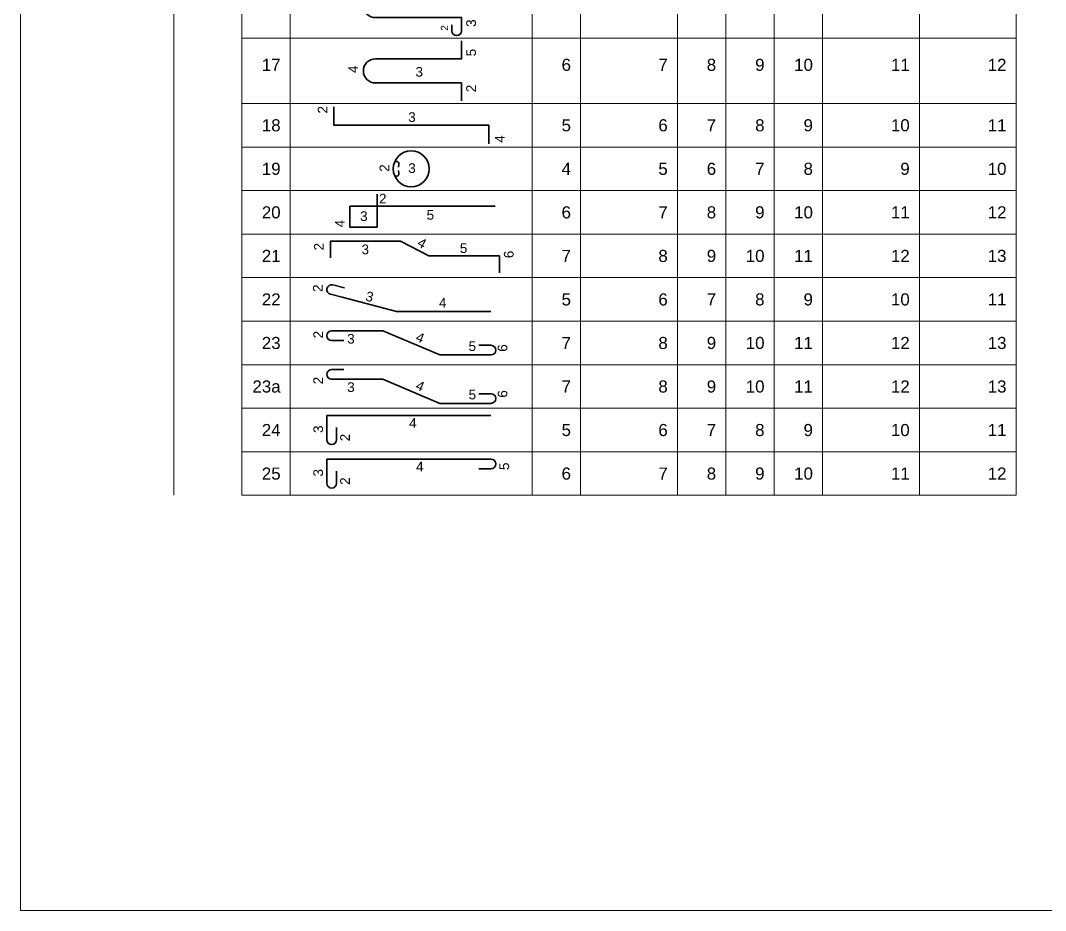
# Model space of a CAD drawing. Header units: millimetres. Extents: x -247377 to 927516, y -864259 to 155594.
# Drawn here: x -176351 to -165761, y 124657 to 133856 of the extents above; entities that cross this region are included whole.
import ezdxf
from ezdxf.enums import TextEntityAlignment as Align

# ---------------------------------------------------------------- set-up
doc = ezdxf.new("R2010")
doc.units = ezdxf.units.MM
doc.header["$MEASUREMENT"] = 0
for name, color, linetype, lineweight in [('kata_net khung', 3, 'Continuous', 20), ('kata_text', 7, 'Continuous', 30), ('kata_thep chu', 1, 'Continuous', 35), ('NDC_FRAME', 7, 'Continuous', 20), ('NDC_S_VN TEXT', 7, 'Continuous', 20)]:
    doc.layers.add(name, color=color, linetype=linetype, lineweight=lineweight)
doc.styles.add('ARIAL', font='arial.ttf', dxfattribs={"width": 0.8})
doc.styles.add('kata_text', font='arial.ttf', dxfattribs={"width": 0.8})

# ---------------------------------------------------------------- blocks, each defined once
blk = doc.blocks.new('dang16')
at = {"layer": 'kata_net khung'}
for p, q in [((0, 0), (0, -1350)), ((1405, 0), (1405, -1350)), ((2405, 0), (2405, -1350)), ((7405, 0), (7405, -1350)), ((8405, 0), (8405, -1350)), ((10405, 0), (10405, -1350)), ((11405, 0), (11405, -1350)), ((12405, 0), (12405, -1350)), ((13405, 0), (13405, -1350)), ((15405, 0), (15405, -1350)), ((17405, 0), (17405, -1350)), ((1405, -1350), (17405, -1350))]:
    blk.add_line(p, q, dxfattribs=at)
at = {"layer": 'kata_thep chu'}
blk.add_lwpolyline([(5745, -278), (5745, -153, -1), (5945, -153), (5945, -425), (4165, -425, 1), (4165, -925), (5945, -925), (5945, -1197, -1), (5745, -1197), (5745, -1072)], format="xyb", dxfattribs=at)
at = {"layer": 'kata_text', "style": 'kata_text'}
for tag, height, p in [('007', 150, (5586, -218)), ('006', 200, (6141, -297)), ('005', 200, (3704, -642)), ('003', 200, (6141, -1038)), ('002', 150, (5591, -1138))]:
    blk.add_attdef(tag, text='', height=height, rotation=90, dxfattribs=at).set_placement(p, align=Align.MIDDLE_CENTER)
for tag, p in [('001', (2205, -550)), ('008', (8205, -550)), ('009', (10205, -550)), ('010', (11205, -550)), ('011', (12205, -550)), ('012', (13205, -550)), ('013', (15205, -550)), ('014', (17205, -550))]:
    blk.add_attdef(tag, text='', height=250, dxfattribs=at).set_placement(p, align=Align.MIDDLE_RIGHT)
blk.add_attdef('004', text='', height=200, dxfattribs=at).set_placement((5070, -696), align=Align.MIDDLE_CENTER)
blk = doc.blocks.new('dang17')
at = {"layer": 'kata_net khung'}
for p, q in [((0, 0), (0, -1350)), ((1405, 0), (1405, -1350)), ((2405, 0), (2405, -1350)), ((7405, 0), (7405, -1350)), ((8405, 0), (8405, -1350)), ((10405, 0), (10405, -1350)), ((11405, 0), (11405, -1350)), ((12405, 0), (12405, -1350)), ((13405, 0), (13405, -1350)), ((15405, 0), (15405, -1350)), ((17405, 0), (17405, -1350)), ((1405, -1350), (17405, -1350))]:
    blk.add_line(p, q, dxfattribs=at)
at = {"layer": 'kata_thep chu'}
blk.add_lwpolyline([(5945, -53), (5945, -425), (4165, -425, 1), (4165, -925), (5945, -925), (5945, -1297)], format="xyb", dxfattribs=at)
at = {"layer": 'kata_text', "style": 'kata_text'}
for tag, p in [('005', (6141, -297)), ('004', (3704, -642)), ('002', (6141, -1038))]:
    blk.add_attdef(tag, text='', height=200, rotation=90, dxfattribs=at).set_placement(p, align=Align.MIDDLE_CENTER)
for tag, p in [('001', (2205, -550)), ('006', (8205, -550)), ('007', (10205, -550)), ('008', (11205, -550)), ('009', (12205, -550)), ('010', (13205, -550)), ('011', (15205, -550)), ('012', (17205, -550))]:
    blk.add_attdef(tag, text='', height=250, dxfattribs=at).set_placement(p, align=Align.MIDDLE_RIGHT)
blk.add_attdef('003', text='', height=200, dxfattribs=at).set_placement((5070, -696), align=Align.MIDDLE_CENTER)
blk = doc.blocks.new('dang18')
at = {"layer": 'kata_net khung'}
for p, q in [((0, 0), (0, -900)), ((1405, 0), (1405, -900)), ((2405, 0), (2405, -900)), ((7405, 0), (7405, -900)), ((8405, 0), (8405, -900)), ((10405, 0), (10405, -900)), ((11405, 0), (11405, -900)), ((12405, 0), (12405, -900)), ((13405, 0), (13405, -900)), ((15405, 0), (15405, -900)), ((17405, 0), (17405, -900)), ((1405, -900), (17405, -900))]:
    blk.add_line(p, q, dxfattribs=at)
at = {"layer": 'kata_thep chu'}
blk.add_lwpolyline([(3305, -69), (3305, -450), (6505, -450), (6505, -831)], dxfattribs=at)
at = {"layer": 'kata_text', "style": 'kata_text'}
blk.add_attdef('002', text='', height=200, rotation=90, dxfattribs=at).set_placement((3073, -52), align=Align.MIDDLE_RIGHT)
blk.add_attdef('003', text='', height=200, dxfattribs=at).set_placement((4920, -281), align=Align.MIDDLE_CENTER)
for tag, p in [('001', (2205, -450)), ('005', (8205, -450)), ('006', (10205, -450)), ('007', (11205, -450)), ('008', (12205, -450)), ('009', (13205, -450)), ('010', (15205, -450)), ('011', (17205, -450))]:
    blk.add_attdef(tag, text='', height=250, dxfattribs=at).set_placement(p, align=Align.MIDDLE_RIGHT)
blk.add_attdef('004', text='', height=200, rotation=90, dxfattribs=at).set_placement((6733, -809), align=Align.MIDDLE_LEFT)
blk = doc.blocks.new('dang19')
at = {"layer": 'kata_net khung'}
for p, q in [((0, 0), (0, -900)), ((1405, 0), (1405, -900)), ((2405, 0), (2405, -900)), ((7405, 0), (7405, -900)), ((8405, 0), (8405, -900)), ((10405, 0), (10405, -900)), ((11405, 0), (11405, -900)), ((12405, 0), (12405, -900)), ((13405, 0), (13405, -900)), ((15405, 0), (15405, -900)), ((17405, 0), (17405, -900)), ((1405, -900), (17405, -900))]:
    blk.add_line(p, q, dxfattribs=at)
at = {"layer": 'kata_thep chu'}
for p, q in [((4640, -416), (4649, -354)), ((4640, -484), (4649, -546))]:
    blk.add_line(p, q, dxfattribs=at)
blk.add_circle((4905, -450), 372, dxfattribs=at)
for centre, start, end in [((4599, -347), 351.7851, 171.7851), ((4599, -553), 188.2149, 8.2149)]:
    blk.add_arc(centre, 50, start, end, dxfattribs=at)
at = {"layer": 'kata_text', "style": 'kata_text'}
for tag, p in [('001', (2205, -450)), ('004', (8205, -450)), ('005', (10205, -450)), ('006', (11205, -450)), ('007', (12205, -450)), ('008', (13205, -450)), ('009', (15205, -450)), ('010', (17205, -450))]:
    blk.add_attdef(tag, text='', height=250, dxfattribs=at).set_placement(p, align=Align.MIDDLE_RIGHT)
blk.add_attdef('002', text='', height=200, rotation=90, dxfattribs=at).set_placement((4350, -434), align=Align.MIDDLE_CENTER)
blk.add_attdef('003', text='', height=200, dxfattribs=at).set_placement((4920, -436), align=Align.MIDDLE_CENTER)
blk = doc.blocks.new('dang20')
at = {"layer": 'kata_net khung'}
for p, q in [((0, 0), (0, -900)), ((1405, 0), (1405, -900)), ((2405, 0), (2405, -900)), ((7405, 0), (7405, -900)), ((8405, 0), (8405, -900)), ((10405, 0), (10405, -900)), ((11405, 0), (11405, -900)), ((12405, 0), (12405, -900)), ((13405, 0), (13405, -900)), ((15405, 0), (15405, -900)), ((17405, 0), (17405, -900)), ((1405, -900), (17405, -900))]:
    blk.add_line(p, q, dxfattribs=at)
at = {"layer": 'kata_thep chu'}
blk.add_lwpolyline([(6638, -323), (3638, -323), (3638, -753), (4200, -753), (4200, -74)], dxfattribs=at)
at = {"layer": 'kata_text', "style": 'kata_text'}
blk.add_attdef('002', text='', height=200, dxfattribs=at).set_placement((4238, -167), align=Align.MIDDLE_LEFT)
for tag, p in [('001', (2205, -450)), ('006', (8205, -450)), ('007', (10205, -450)), ('008', (11205, -450)), ('009', (12205, -450)), ('010', (13205, -450)), ('011', (15205, -450)), ('012', (17205, -450))]:
    blk.add_attdef(tag, text='', height=250, dxfattribs=at).set_placement(p, align=Align.MIDDLE_RIGHT)
blk.add_attdef('004', text='', height=200, rotation=90, dxfattribs=at).set_placement((3429, -760), align=Align.MIDDLE_LEFT)
for tag, p in [('005', (5299, -502)), ('003', (3925, -528))]:
    blk.add_attdef(tag, text='', height=200, dxfattribs=at).set_placement(p, align=Align.MIDDLE_CENTER)
blk = doc.blocks.new('dang21')
at = {"layer": 'kata_net khung'}
for p, q in [((0, 0), (0, -900)), ((1405, 0), (1405, -900)), ((2405, 0), (2405, -900)), ((7405, 0), (7405, -900)), ((8405, 0), (8405, -900)), ((10405, 0), (10405, -900)), ((11405, 0), (11405, -900)), ((12405, 0), (12405, -900)), ((13405, 0), (13405, -900)), ((15405, 0), (15405, -900)), ((17405, 0), (17405, -900)), ((1405, -900), (17405, -900))]:
    blk.add_line(p, q, dxfattribs=at)
at = {"layer": 'kata_thep chu'}
blk.add_lwpolyline([(6731, -802), (6731, -452), (5269, -452), (4682, -143), (3238, -143), (3238, -493)], dxfattribs=at)
at = {"layer": 'kata_text', "style": 'kata_text'}
for tag, rotation, p in [('002', 90, (2996, -260)), ('004', 332, (5127, -186))]:
    blk.add_attdef(tag, text='', height=200, rotation=rotation, dxfattribs=at).set_placement(p, align=Align.MIDDLE_CENTER)
for tag, p in [('005', (5986, -290)), ('003', (3955, -315))]:
    blk.add_attdef(tag, text='', height=200, dxfattribs=at).set_placement(p, align=Align.MIDDLE_CENTER)
for tag, p in [('001', (2205, -450)), ('007', (8205, -450)), ('008', (10205, -450)), ('009', (11205, -450)), ('010', (12205, -450)), ('011', (13205, -450)), ('012', (15205, -450)), ('013', (17205, -450))]:
    blk.add_attdef(tag, text='', height=250, dxfattribs=at).set_placement(p, align=Align.MIDDLE_RIGHT)
blk.add_attdef('006', text='', height=200, rotation=90, dxfattribs=at).set_placement((6920, -342), align=Align.MIDDLE_RIGHT)
blk = doc.blocks.new('dang22')
at = {"layer": 'kata_net khung'}
for p, q in [((0, 0), (0, -900)), ((1405, 0), (1405, -900)), ((2405, 0), (2405, -900)), ((7405, 0), (7405, -900)), ((8405, 0), (8405, -900)), ((10405, 0), (10405, -900)), ((11405, 0), (11405, -900)), ((12405, 0), (12405, -900)), ((13405, 0), (13405, -900)), ((15405, 0), (15405, -900)), ((17405, 0), (17405, -900)), ((1405, -900), (17405, -900))]:
    blk.add_line(p, q, dxfattribs=at)
at = {"layer": 'kata_thep chu'}
blk.add_lwpolyline([(3528, -209), (3285, -149, 1), (3237, -344), (3480, -403), (4599, -699), (6299, -699), (6549, -699)], format="xyb", dxfattribs=at)
at = {"layer": 'kata_text', "style": 'kata_text'}
for tag, rotation, p in [('002', 90, (2973, -218)), ('003', 346, (4044, -393))]:
    blk.add_attdef(tag, text='', height=200, rotation=rotation, dxfattribs=at).set_placement(p, align=Align.MIDDLE_CENTER)
for tag, p in [('001', (2205, -450)), ('005', (8205, -450)), ('006', (10205, -450)), ('007', (11205, -450)), ('008', (12205, -450)), ('009', (13205, -450)), ('010', (15205, -450)), ('011', (17205, -450))]:
    blk.add_attdef(tag, text='', height=250, dxfattribs=at).set_placement(p, align=Align.MIDDLE_RIGHT)
blk.add_attdef('004', text='', height=200, dxfattribs=at).set_placement((5555, -518), align=Align.MIDDLE_CENTER)
blk = doc.blocks.new('dang23')
at = {"layer": 'kata_net khung'}
for p, q in [((0, 0), (0, -900)), ((1405, 0), (1405, -900)), ((2405, 0), (2405, -900)), ((7405, 0), (7405, -900)), ((8405, 0), (8405, -900)), ((10405, 0), (10405, -900)), ((11405, 0), (11405, -900)), ((12405, 0), (12405, -900)), ((13405, 0), (13405, -900)), ((15405, 0), (15405, -900)), ((17405, 0), (17405, -900)), ((1405, -900), (17405, -900))]:
    blk.add_line(p, q, dxfattribs=at)
at = {"layer": 'kata_thep chu'}
blk.add_lwpolyline([(3510, -401), (3260, -401, -1), (3260, -201), (3510, -201), (4320, -201), (5492, -699), (6302, -699), (6552, -699, 1), (6552, -499), (6302, -499)], format="xyb", dxfattribs=at)
at = {"layer": 'kata_text', "style": 'kata_text'}
for tag, rotation, p in [('002', 90, (2981, -278)), ('004', 337, (5089, -340)), ('006', 90, (6790, -554))]:
    blk.add_attdef(tag, text='', height=200, rotation=rotation, dxfattribs=at).set_placement(p, align=Align.MIDDLE_CENTER)
for tag, height, p in [('001', 250, (2205, -450)), ('005', 200, (6245, -517)), ('007', 250, (8205, -450)), ('008', 250, (10205, -450)), ('009', 250, (11205, -450)), ('010', 250, (12205, -450)), ('011', 250, (13205, -450)), ('012', 250, (15205, -450)), ('013', 250, (17205, -450))]:
    blk.add_attdef(tag, text='', height=height, dxfattribs=at).set_placement(p, align=Align.MIDDLE_RIGHT)
blk.add_attdef('003', text='', height=200, dxfattribs=at).set_placement((3581, -363), align=Align.MIDDLE_LEFT)
blk = doc.blocks.new('dang24')
at = {"layer": 'kata_net khung'}
for p, q in [((0, 0), (0, -900)), ((1405, 0), (1405, -900)), ((2405, 0), (2405, -900)), ((7405, 0), (7405, -900)), ((8405, 0), (8405, -900)), ((10405, 0), (10405, -900)), ((11405, 0), (11405, -900)), ((12405, 0), (12405, -900)), ((13405, 0), (13405, -900)), ((15405, 0), (15405, -900)), ((17405, 0), (17405, -900)), ((1405, -900), (17405, -900))]:
    blk.add_line(p, q, dxfattribs=at)
at = {"layer": 'kata_thep chu'}
blk.add_lwpolyline([(3361, -400), (3361, -650, -1), (3161, -650), (3161, -150), (6549, -150)], format="xyb", dxfattribs=at)
at = {"layer": 'kata_text', "style": 'kata_text'}
blk.add_attdef('004', text='', height=200, dxfattribs=at).set_placement((4938, -305), align=Align.MIDDLE_CENTER)
for tag, p in [('001', (2205, -450)), ('005', (8205, -450)), ('006', (10205, -450)), ('007', (11205, -450)), ('008', (12205, -450)), ('009', (13205, -450)), ('010', (15205, -450)), ('011', (17205, -450))]:
    blk.add_attdef(tag, text='', height=250, dxfattribs=at).set_placement(p, align=Align.MIDDLE_RIGHT)
for tag, p in [('003', (2981, -434)), ('002', (3536, -606))]:
    blk.add_attdef(tag, text='', height=200, rotation=90, dxfattribs=at).set_placement(p, align=Align.MIDDLE_CENTER)
blk = doc.blocks.new('dang25')
at = {"layer": 'kata_net khung'}
for p, q in [((0, 0), (0, -900)), ((1405, 0), (1405, -900)), ((2405, 0), (2405, -900)), ((7405, 0), (7405, -900)), ((8405, 0), (8405, -900)), ((10405, 0), (10405, -900)), ((11405, 0), (11405, -900)), ((12405, 0), (12405, -900)), ((13405, 0), (13405, -900)), ((15405, 0), (15405, -900)), ((17405, 0), (17405, -900)), ((1405, -900), (17405, -900))]:
    blk.add_line(p, q, dxfattribs=at)
at = {"layer": 'kata_thep chu'}
blk.add_lwpolyline([(3361, -400), (3361, -650, -1), (3161, -650), (3161, -150), (6552, -150, -1), (6552, -350), (6302, -350)], format="xyb", dxfattribs=at)
at = {"layer": 'kata_text', "style": 'kata_text'}
blk.add_attdef('004', text='', height=200, dxfattribs=at).set_placement((5083, -305), align=Align.MIDDLE_CENTER)
for tag, p in [('005', (6827, -300)), ('003', (2981, -434)), ('002', (3536, -606))]:
    blk.add_attdef(tag, text='', height=200, rotation=90, dxfattribs=at).set_placement(p, align=Align.MIDDLE_CENTER)
for tag, p in [('001', (2205, -450)), ('006', (8205, -450)), ('007', (10205, -450)), ('008', (11205, -450)), ('009', (12205, -450)), ('010', (13205, -450)), ('011', (15205, -450)), ('012', (17205, -450))]:
    blk.add_attdef(tag, text='', height=250, dxfattribs=at).set_placement(p, align=Align.MIDDLE_RIGHT)
blk = doc.blocks.new('dang23a')
at = {"layer": 'kata_net khung'}
for p, q in [((0, 0), (0, -900)), ((1405, 0), (1405, -900)), ((2405, 0), (2405, -900)), ((7405, 0), (7405, -900)), ((8405, 0), (8405, -900)), ((10405, 0), (10405, -900)), ((11405, 0), (11405, -900)), ((12405, 0), (12405, -900)), ((13405, 0), (13405, -900)), ((15405, 0), (15405, -900)), ((17405, 0), (17405, -900)), ((1405, -900), (17405, -900))]:
    blk.add_line(p, q, dxfattribs=at)
at = {"layer": 'kata_thep chu'}
blk.add_lwpolyline([(3510, -101), (3260, -101, 1), (3260, -301), (4320, -301), (5492, -799), (6302, -799), (6552, -799, 1), (6552, -599), (6302, -599)], format="xyb", dxfattribs=at)
at = {"layer": 'kata_text', "style": 'kata_text'}
for tag, rotation, p in [('002', 90, (2981, -328)), ('004', 337, (5089, -440)), ('006', 90, (6790, -604))]:
    blk.add_attdef(tag, text='', height=200, rotation=rotation, dxfattribs=at).set_placement(p, align=Align.MIDDLE_CENTER)
for tag, height, p in [('001', 250, (2205, -450)), ('007', 250, (8205, -450)), ('008', 250, (10205, -450)), ('009', 250, (11205, -450)), ('010', 250, (12205, -450)), ('011', 250, (13205, -450)), ('012', 250, (15205, -450)), ('013', 250, (17205, -450)), ('005', 200, (6245, -617))]:
    blk.add_attdef(tag, text='', height=height, dxfattribs=at).set_placement(p, align=Align.MIDDLE_RIGHT)
blk.add_attdef('003', text='', height=200, dxfattribs=at).set_placement((3581, -463), align=Align.MIDDLE_LEFT)

msp = doc.modelspace()

# ---------------------------------------------------------------- linework, layer by layer
at = {"layer": 'NDC_FRAME'}
for q in [(-176351.3, 154656.6), (-146351.3, 124656.6)]:
    msp.add_line((-176351.3, 124656.6), q, dxfattribs=at)

# ---------------------------------------------------------------- block references
at = {"layer": 'NDC_S_VN TEXT'}
ref = msp.add_blockref('dang16', (-174766.3, 134348.2), dxfattribs=dict(at, xscale=0.5, yscale=0.5, zscale=0.5))
ref.add_attrib('001', '16', dxfattribs={"height": 125, "style": 'ARIAL'}).set_placement((-173663.7, 134073.2), align=Align.MIDDLE_RIGHT)
ref.add_attrib('002', '2', dxfattribs={"height": 75, "rotation": 90, "style": 'ARIAL'}).set_placement((-171970.7, 133779.1), align=Align.MIDDLE_CENTER)
ref.add_attrib('003', '3', dxfattribs={"height": 100, "rotation": 90, "style": 'ARIAL'}).set_placement((-171695.7, 133828.9), align=Align.MIDDLE_CENTER)
ref.add_attrib('004', '4', dxfattribs={"height": 100, "style": 'ARIAL'}).set_placement((-172231.5, 134000.3), align=Align.MIDDLE_CENTER)
ref.add_attrib('005', '5', dxfattribs={"height": 100, "rotation": 90, "style": 'ARIAL'}).set_placement((-172914.3, 134027), align=Align.MIDDLE_CENTER)
ref.add_attrib('006', '6', dxfattribs={"height": 100, "rotation": 90, "style": 'ARIAL'}).set_placement((-171695.7, 134199.7), align=Align.MIDDLE_CENTER)
ref.add_attrib('007', '7', dxfattribs={"height": 75, "rotation": 90, "style": 'ARIAL'}).set_placement((-171973.3, 134239), align=Align.MIDDLE_CENTER)
ref.add_attrib('008', '8', dxfattribs={"height": 125, "style": 'ARIAL'}).set_placement((-170663.7, 134073.2), align=Align.MIDDLE_RIGHT)
ref.add_attrib('009', '9', dxfattribs={"height": 125, "style": 'ARIAL'}).set_placement((-169663.7, 134073.2), align=Align.MIDDLE_RIGHT)
ref.add_attrib('010', '10', dxfattribs={"height": 125, "style": 'ARIAL'}).set_placement((-169163.7, 134073.2), align=Align.MIDDLE_RIGHT)
ref.add_attrib('011', '11', dxfattribs={"height": 125, "style": 'ARIAL'}).set_placement((-168663.7, 134073.2), align=Align.MIDDLE_RIGHT)
ref.add_attrib('012', '12', dxfattribs={"height": 125, "style": 'ARIAL'}).set_placement((-168163.7, 134073.3), align=Align.MIDDLE_RIGHT)
ref.add_attrib('013', '13', dxfattribs={"height": 125, "style": 'ARIAL'}).set_placement((-167163.7, 134073.2), align=Align.MIDDLE_RIGHT)
ref.add_attrib('014', '14', dxfattribs={"height": 125, "style": 'ARIAL'}).set_placement((-166163.7, 134073.2), align=Align.MIDDLE_RIGHT)
ref = msp.add_blockref('dang17', (-174766.3, 133673.2), dxfattribs=dict(at, xscale=0.5, yscale=0.5, zscale=0.5))
ref.add_attrib('001', '17', dxfattribs={"height": 125, "style": 'ARIAL'}).set_placement((-173663.7, 133398.2), align=Align.MIDDLE_RIGHT)
ref.add_attrib('002', '2', dxfattribs={"height": 100, "rotation": 90, "style": 'ARIAL'}).set_placement((-171695.7, 133153.9), align=Align.MIDDLE_CENTER)
ref.add_attrib('003', '3', dxfattribs={"height": 100, "style": 'ARIAL'}).set_placement((-172231.5, 133325.3), align=Align.MIDDLE_CENTER)
ref.add_attrib('004', '4', dxfattribs={"height": 100, "rotation": 90, "style": 'ARIAL'}).set_placement((-172914.3, 133352), align=Align.MIDDLE_CENTER)
ref.add_attrib('005', '5', dxfattribs={"height": 100, "rotation": 90, "style": 'ARIAL'}).set_placement((-171695.7, 133524.7), align=Align.MIDDLE_CENTER)
ref.add_attrib('006', '6', dxfattribs={"height": 125, "style": 'ARIAL'}).set_placement((-170663.7, 133398.2), align=Align.MIDDLE_RIGHT)
ref.add_attrib('007', '7', dxfattribs={"height": 125, "style": 'ARIAL'}).set_placement((-169663.7, 133398.2), align=Align.MIDDLE_RIGHT)
ref.add_attrib('008', '8', dxfattribs={"height": 125, "style": 'ARIAL'}).set_placement((-169163.7, 133398.2), align=Align.MIDDLE_RIGHT)
ref.add_attrib('009', '9', dxfattribs={"height": 125, "style": 'ARIAL'}).set_placement((-168663.7, 133398.2), align=Align.MIDDLE_RIGHT)
ref.add_attrib('010', '10', dxfattribs={"height": 125, "style": 'ARIAL'}).set_placement((-168163.7, 133398.3), align=Align.MIDDLE_RIGHT)
ref.add_attrib('011', '11', dxfattribs={"height": 125, "style": 'ARIAL'}).set_placement((-167163.7, 133398.2), align=Align.MIDDLE_RIGHT)
ref.add_attrib('012', '12', dxfattribs={"height": 125, "style": 'ARIAL'}).set_placement((-166163.7, 133398.2), align=Align.MIDDLE_RIGHT)
ref = msp.add_blockref('dang18', (-174766.3, 132998.2), dxfattribs=dict(at, xscale=0.5, yscale=0.5, zscale=0.5))
ref.add_attrib('001', '18', dxfattribs={"height": 125, "style": 'ARIAL'}).set_placement((-173663.7, 132773.2), align=Align.MIDDLE_RIGHT)
ref.add_attrib('002', '2', dxfattribs={"height": 100, "rotation": 90, "style": 'ARIAL'}).set_placement((-173229.7, 132972.2), align=Align.MIDDLE_RIGHT)
ref.add_attrib('003', '3', dxfattribs={"height": 100, "style": 'ARIAL'}).set_placement((-172306.5, 132857.8), align=Align.MIDDLE_CENTER)
ref.add_attrib('004', '4', dxfattribs={"height": 100, "rotation": 90, "style": 'ARIAL'}).set_placement((-171400.1, 132593.6), align=Align.MIDDLE_LEFT)
ref.add_attrib('005', '5', dxfattribs={"height": 125, "style": 'ARIAL'}).set_placement((-170663.7, 132773.2), align=Align.MIDDLE_RIGHT)
ref.add_attrib('006', '6', dxfattribs={"height": 125, "style": 'ARIAL'}).set_placement((-169663.7, 132773.2), align=Align.MIDDLE_RIGHT)
ref.add_attrib('007', '7', dxfattribs={"height": 125, "style": 'ARIAL'}).set_placement((-169163.7, 132773.2), align=Align.MIDDLE_RIGHT)
ref.add_attrib('008', '8', dxfattribs={"height": 125, "style": 'ARIAL'}).set_placement((-168663.7, 132773.2), align=Align.MIDDLE_RIGHT)
ref.add_attrib('009', '9', dxfattribs={"height": 125, "style": 'ARIAL'}).set_placement((-168163.7, 132773.3), align=Align.MIDDLE_RIGHT)
ref.add_attrib('010', '10', dxfattribs={"height": 125, "style": 'ARIAL'}).set_placement((-167163.7, 132773.2), align=Align.MIDDLE_RIGHT)
ref.add_attrib('011', '11', dxfattribs={"height": 125, "style": 'ARIAL'}).set_placement((-166163.7, 132773.2), align=Align.MIDDLE_RIGHT)
ref = msp.add_blockref('dang19', (-174766.3, 132548.2), dxfattribs=dict(at, xscale=0.5, yscale=0.5, zscale=0.5))
ref.add_attrib('001', '19', dxfattribs={"height": 125, "style": 'ARIAL'}).set_placement((-173663.7, 132323.2), align=Align.MIDDLE_RIGHT)
ref.add_attrib('002', '2', dxfattribs={"height": 100, "rotation": 90, "style": 'ARIAL'}).set_placement((-172591.5, 132331.1), align=Align.MIDDLE_CENTER)
ref.add_attrib('003', '3', dxfattribs={"height": 100, "style": 'ARIAL'}).set_placement((-172306.5, 132330.3), align=Align.MIDDLE_CENTER)
ref.add_attrib('004', '4', dxfattribs={"height": 125, "style": 'ARIAL'}).set_placement((-170663.7, 132323.2), align=Align.MIDDLE_RIGHT)
ref.add_attrib('005', '5', dxfattribs={"height": 125, "style": 'ARIAL'}).set_placement((-169663.7, 132323.2), align=Align.MIDDLE_RIGHT)
ref.add_attrib('006', '6', dxfattribs={"height": 125, "style": 'ARIAL'}).set_placement((-169163.7, 132323.2), align=Align.MIDDLE_RIGHT)
ref.add_attrib('007', '7', dxfattribs={"height": 125, "style": 'ARIAL'}).set_placement((-168663.7, 132323.2), align=Align.MIDDLE_RIGHT)
ref.add_attrib('008', '8', dxfattribs={"height": 125, "style": 'ARIAL'}).set_placement((-168163.7, 132323.3), align=Align.MIDDLE_RIGHT)
ref.add_attrib('009', '9', dxfattribs={"height": 125, "style": 'ARIAL'}).set_placement((-167163.7, 132323.2), align=Align.MIDDLE_RIGHT)
ref.add_attrib('010', '10', dxfattribs={"height": 125, "style": 'ARIAL'}).set_placement((-166163.7, 132323.2), align=Align.MIDDLE_RIGHT)
ref = msp.add_blockref('dang20', (-174766.3, 132098.2), dxfattribs=dict(at, xscale=0.5, yscale=0.5, zscale=0.5))
ref.add_attrib('001', '20', dxfattribs={"height": 125, "style": 'ARIAL'}).set_placement((-173663.7, 131873.2), align=Align.MIDDLE_RIGHT)
ref.add_attrib('002', '2', dxfattribs={"height": 100, "style": 'ARIAL'}).set_placement((-172647.3, 132014.8), align=Align.MIDDLE_LEFT)
ref.add_attrib('003', '3', dxfattribs={"height": 100, "style": 'ARIAL'}).set_placement((-172803.9, 131834.1), align=Align.MIDDLE_CENTER)
ref.add_attrib('004', '4', dxfattribs={"height": 100, "rotation": 90, "style": 'ARIAL'}).set_placement((-173051.7, 131718.2), align=Align.MIDDLE_LEFT)
ref.add_attrib('005', '5', dxfattribs={"height": 100, "style": 'ARIAL'}).set_placement((-172116.6, 131847.1), align=Align.MIDDLE_CENTER)
ref.add_attrib('006', '6', dxfattribs={"height": 125, "style": 'ARIAL'}).set_placement((-170663.7, 131873.2), align=Align.MIDDLE_RIGHT)
ref.add_attrib('007', '7', dxfattribs={"height": 125, "style": 'ARIAL'}).set_placement((-169663.7, 131873.2), align=Align.MIDDLE_RIGHT)
ref.add_attrib('008', '8', dxfattribs={"height": 125, "style": 'ARIAL'}).set_placement((-169163.7, 131873.2), align=Align.MIDDLE_RIGHT)
ref.add_attrib('009', '9', dxfattribs={"height": 125, "style": 'ARIAL'}).set_placement((-168663.7, 131873.2), align=Align.MIDDLE_RIGHT)
ref.add_attrib('010', '10', dxfattribs={"height": 125, "style": 'ARIAL'}).set_placement((-168163.7, 131873.3), align=Align.MIDDLE_RIGHT)
ref.add_attrib('011', '11', dxfattribs={"height": 125, "style": 'ARIAL'}).set_placement((-167163.7, 131873.2), align=Align.MIDDLE_RIGHT)
ref.add_attrib('012', '12', dxfattribs={"height": 125, "style": 'ARIAL'}).set_placement((-166163.7, 131873.2), align=Align.MIDDLE_RIGHT)
ref = msp.add_blockref('dang21', (-174766.3, 131648.2), dxfattribs=dict(at, xscale=0.5, yscale=0.5, zscale=0.5))
ref.add_attrib('001', '21', dxfattribs={"height": 125, "style": 'ARIAL'}).set_placement((-173663.7, 131423.2), align=Align.MIDDLE_RIGHT)
ref.add_attrib('002', '2', dxfattribs={"height": 100, "rotation": 90, "style": 'ARIAL'}).set_placement((-173268.5, 131517.9), align=Align.MIDDLE_CENTER)
ref.add_attrib('003', '3', dxfattribs={"height": 100, "style": 'ARIAL'}).set_placement((-172788.9, 131490.6), align=Align.MIDDLE_CENTER)
ref.add_attrib('004', '4', dxfattribs={"height": 100, "rotation": 332, "style": 'ARIAL'}).set_placement((-172202.7, 131555.1), align=Align.MIDDLE_CENTER)
ref.add_attrib('005', '5', dxfattribs={"height": 100, "style": 'ARIAL'}).set_placement((-171773.4, 131503.2), align=Align.MIDDLE_CENTER)
ref.add_attrib('006', '6', dxfattribs={"height": 100, "rotation": 90, "style": 'ARIAL'}).set_placement((-171306.4, 131477), align=Align.MIDDLE_RIGHT)
ref.add_attrib('007', '7', dxfattribs={"height": 125, "style": 'ARIAL'}).set_placement((-170663.7, 131423.2), align=Align.MIDDLE_RIGHT)
ref.add_attrib('008', '8', dxfattribs={"height": 125, "style": 'ARIAL'}).set_placement((-169663.7, 131423.2), align=Align.MIDDLE_RIGHT)
ref.add_attrib('009', '9', dxfattribs={"height": 125, "style": 'ARIAL'}).set_placement((-169163.7, 131423.2), align=Align.MIDDLE_RIGHT)
ref.add_attrib('010', '10', dxfattribs={"height": 125, "style": 'ARIAL'}).set_placement((-168663.7, 131423.3), align=Align.MIDDLE_RIGHT)
ref.add_attrib('011', '11', dxfattribs={"height": 125, "style": 'ARIAL'}).set_placement((-168163.7, 131423.2), align=Align.MIDDLE_RIGHT)
ref.add_attrib('012', '12', dxfattribs={"height": 125, "style": 'ARIAL'}).set_placement((-167163.7, 131423.2), align=Align.MIDDLE_RIGHT)
ref.add_attrib('013', '13', dxfattribs={"height": 125, "style": 'ARIAL'}).set_placement((-166163.7, 131423.2), align=Align.MIDDLE_RIGHT)
ref = msp.add_blockref('dang22', (-174766.3, 131198.2), dxfattribs=dict(at, xscale=0.5, yscale=0.5, zscale=0.5))
ref.add_attrib('001', '22', dxfattribs={"height": 125, "style": 'ARIAL'}).set_placement((-173663.7, 130973.2), align=Align.MIDDLE_RIGHT)
ref.add_attrib('002', '2', dxfattribs={"height": 100, "rotation": 90, "style": 'ARIAL'}).set_placement((-173279.6, 131089.1), align=Align.MIDDLE_CENTER)
ref.add_attrib('003', '3', dxfattribs={"height": 100, "rotation": 346, "style": 'ARIAL'}).set_placement((-172744.2, 131001.9), align=Align.MIDDLE_CENTER)
ref.add_attrib('004', '4', dxfattribs={"height": 100, "style": 'ARIAL'}).set_placement((-171988.8, 130938.9), align=Align.MIDDLE_CENTER)
ref.add_attrib('005', '5', dxfattribs={"height": 125, "style": 'ARIAL'}).set_placement((-170663.7, 130973.2), align=Align.MIDDLE_RIGHT)
ref.add_attrib('006', '6', dxfattribs={"height": 125, "style": 'ARIAL'}).set_placement((-169663.7, 130973.2), align=Align.MIDDLE_RIGHT)
ref.add_attrib('007', '7', dxfattribs={"height": 125, "style": 'ARIAL'}).set_placement((-169163.7, 130973.2), align=Align.MIDDLE_RIGHT)
ref.add_attrib('008', '8', dxfattribs={"height": 125, "style": 'ARIAL'}).set_placement((-168663.7, 130973.2), align=Align.MIDDLE_RIGHT)
ref.add_attrib('009', '9', dxfattribs={"height": 125, "style": 'ARIAL'}).set_placement((-168163.7, 130973.3), align=Align.MIDDLE_RIGHT)
ref.add_attrib('010', '10', dxfattribs={"height": 125, "style": 'ARIAL'}).set_placement((-167163.7, 130973.2), align=Align.MIDDLE_RIGHT)
ref.add_attrib('011', '11', dxfattribs={"height": 125, "style": 'ARIAL'}).set_placement((-166163.7, 130973.2), align=Align.MIDDLE_RIGHT)
ref = msp.add_blockref('dang23', (-174766.3, 130748.2), dxfattribs=dict(at, xscale=0.5, yscale=0.5, zscale=0.5))
ref.add_attrib('001', '23', dxfattribs={"height": 125, "style": 'ARIAL'}).set_placement((-173663.7, 130523.2), align=Align.MIDDLE_RIGHT)
ref.add_attrib('002', '2', dxfattribs={"height": 100, "rotation": 90, "style": 'ARIAL'}).set_placement((-173275.6, 130609.3), align=Align.MIDDLE_CENTER)
ref.add_attrib('003', '3', dxfattribs={"height": 100, "style": 'ARIAL'}).set_placement((-172975.8, 130566.6), align=Align.MIDDLE_LEFT)
ref.add_attrib('004', '4', dxfattribs={"height": 100, "rotation": 337, "style": 'ARIAL'}).set_placement((-172221.9, 130578.4), align=Align.MIDDLE_CENTER)
ref.add_attrib('005', '5', dxfattribs={"height": 100, "style": 'ARIAL'}).set_placement((-171643.9, 130489.7), align=Align.MIDDLE_RIGHT)
ref.add_attrib('006', '6', dxfattribs={"height": 100, "rotation": 90, "style": 'ARIAL'}).set_placement((-171371.3, 130471.1), align=Align.MIDDLE_CENTER)
ref.add_attrib('007', '7', dxfattribs={"height": 125, "style": 'ARIAL'}).set_placement((-170663.7, 130523.2), align=Align.MIDDLE_RIGHT)
ref.add_attrib('008', '8', dxfattribs={"height": 125, "style": 'ARIAL'}).set_placement((-169663.7, 130523.2), align=Align.MIDDLE_RIGHT)
ref.add_attrib('009', '9', dxfattribs={"height": 125, "style": 'ARIAL'}).set_placement((-169163.7, 130523.2), align=Align.MIDDLE_RIGHT)
ref.add_attrib('010', '10', dxfattribs={"height": 125, "style": 'ARIAL'}).set_placement((-168663.7, 130523.2), align=Align.MIDDLE_RIGHT)
ref.add_attrib('011', '11', dxfattribs={"height": 125, "style": 'ARIAL'}).set_placement((-168163.7, 130523.3), align=Align.MIDDLE_RIGHT)
ref.add_attrib('012', '12', dxfattribs={"height": 125, "style": 'ARIAL'}).set_placement((-167163.7, 130523.2), align=Align.MIDDLE_RIGHT)
ref.add_attrib('013', '13', dxfattribs={"height": 125, "style": 'ARIAL'}).set_placement((-166163.7, 130523.2), align=Align.MIDDLE_RIGHT)
ref = msp.add_blockref('dang23a', (-174766.3, 130298.2), dxfattribs=dict(at, xscale=0.5, yscale=0.5, zscale=0.5))
ref.add_attrib('001', '23a', dxfattribs={"height": 125, "style": 'ARIAL'}).set_placement((-173663.7, 130073.2), align=Align.MIDDLE_RIGHT)
ref.add_attrib('002', '2', dxfattribs={"height": 100, "rotation": 90, "style": 'ARIAL'}).set_placement((-173275.6, 130134.3), align=Align.MIDDLE_CENTER)
ref.add_attrib('003', '3', dxfattribs={"height": 100, "style": 'ARIAL'}).set_placement((-172975.8, 130066.6), align=Align.MIDDLE_LEFT)
ref.add_attrib('004', '4', dxfattribs={"height": 100, "rotation": 337, "style": 'ARIAL'}).set_placement((-172221.9, 130078.4), align=Align.MIDDLE_CENTER)
ref.add_attrib('005', '5', dxfattribs={"height": 100, "style": 'ARIAL'}).set_placement((-171643.9, 129989.7), align=Align.MIDDLE_RIGHT)
ref.add_attrib('006', '6', dxfattribs={"height": 100, "rotation": 90, "style": 'ARIAL'}).set_placement((-171371.3, 129996.1), align=Align.MIDDLE_CENTER)
ref.add_attrib('007', '7', dxfattribs={"height": 125, "style": 'ARIAL'}).set_placement((-170663.7, 130073.2), align=Align.MIDDLE_RIGHT)
ref.add_attrib('008', '8', dxfattribs={"height": 125, "style": 'ARIAL'}).set_placement((-169663.7, 130073.2), align=Align.MIDDLE_RIGHT)
ref.add_attrib('009', '9', dxfattribs={"height": 125, "style": 'ARIAL'}).set_placement((-169163.7, 130073.2), align=Align.MIDDLE_RIGHT)
ref.add_attrib('010', '10', dxfattribs={"height": 125, "style": 'ARIAL'}).set_placement((-168663.7, 130073.2), align=Align.MIDDLE_RIGHT)
ref.add_attrib('011', '11', dxfattribs={"height": 125, "style": 'ARIAL'}).set_placement((-168163.7, 130073.3), align=Align.MIDDLE_RIGHT)
ref.add_attrib('012', '12', dxfattribs={"height": 125, "style": 'ARIAL'}).set_placement((-167163.7, 130073.2), align=Align.MIDDLE_RIGHT)
ref.add_attrib('013', '13', dxfattribs={"height": 125, "style": 'ARIAL'}).set_placement((-166163.7, 130073.2), align=Align.MIDDLE_RIGHT)
ref = msp.add_blockref('dang24', (-174766.3, 129848.2), dxfattribs=dict(at, xscale=0.5, yscale=0.5, zscale=0.5))
ref.add_attrib('001', '24', dxfattribs={"height": 125, "style": 'ARIAL'}).set_placement((-173663.7, 129623.2), align=Align.MIDDLE_RIGHT)
ref.add_attrib('002', '2', dxfattribs={"height": 100, "rotation": 90, "style": 'ARIAL'}).set_placement((-172998.1, 129545), align=Align.MIDDLE_CENTER)
ref.add_attrib('003', '3', dxfattribs={"height": 100, "rotation": 90, "style": 'ARIAL'}).set_placement((-173275.6, 129631.3), align=Align.MIDDLE_CENTER)
ref.add_attrib('004', '4', dxfattribs={"height": 100, "style": 'ARIAL'}).set_placement((-172297.1, 129695.9), align=Align.MIDDLE_CENTER)
ref.add_attrib('005', '5', dxfattribs={"height": 125, "style": 'ARIAL'}).set_placement((-170663.7, 129623.2), align=Align.MIDDLE_RIGHT)
ref.add_attrib('006', '6', dxfattribs={"height": 125, "style": 'ARIAL'}).set_placement((-169663.7, 129623.2), align=Align.MIDDLE_RIGHT)
ref.add_attrib('007', '7', dxfattribs={"height": 125, "style": 'ARIAL'}).set_placement((-169163.7, 129623.2), align=Align.MIDDLE_RIGHT)
ref.add_attrib('008', '8', dxfattribs={"height": 125, "style": 'ARIAL'}).set_placement((-168663.7, 129623.2), align=Align.MIDDLE_RIGHT)
ref.add_attrib('009', '9', dxfattribs={"height": 125, "style": 'ARIAL'}).set_placement((-168163.7, 129623.3), align=Align.MIDDLE_RIGHT)
ref.add_attrib('010', '10', dxfattribs={"height": 125, "style": 'ARIAL'}).set_placement((-167163.7, 129623.2), align=Align.MIDDLE_RIGHT)
ref.add_attrib('011', '11', dxfattribs={"height": 125, "style": 'ARIAL'}).set_placement((-166163.7, 129623.2), align=Align.MIDDLE_RIGHT)
ref = msp.add_blockref('dang25', (-174766.3, 129398.2), dxfattribs=dict(at, xscale=0.5, yscale=0.5, zscale=0.5))
ref.add_attrib('001', '25', dxfattribs={"height": 125, "style": 'ARIAL'}).set_placement((-173663.7, 129173.2), align=Align.MIDDLE_RIGHT)
ref.add_attrib('002', '2', dxfattribs={"height": 100, "rotation": 90, "style": 'ARIAL'}).set_placement((-172998.1, 129095), align=Align.MIDDLE_CENTER)
ref.add_attrib('003', '3', dxfattribs={"height": 100, "rotation": 90, "style": 'ARIAL'}).set_placement((-173275.6, 129181.3), align=Align.MIDDLE_CENTER)
ref.add_attrib('004', '4', dxfattribs={"height": 100, "style": 'ARIAL'}).set_placement((-172225.1, 129245.9), align=Align.MIDDLE_CENTER)
ref.add_attrib('005', '5', dxfattribs={"height": 100, "rotation": 90, "style": 'ARIAL'}).set_placement((-171352.9, 129248.2), align=Align.MIDDLE_CENTER)
ref.add_attrib('006', '6', dxfattribs={"height": 125, "style": 'ARIAL'}).set_placement((-170663.7, 129173.2), align=Align.MIDDLE_RIGHT)
ref.add_attrib('007', '7', dxfattribs={"height": 125, "style": 'ARIAL'}).set_placement((-169663.7, 129173.2), align=Align.MIDDLE_RIGHT)
ref.add_attrib('008', '8', dxfattribs={"height": 125, "style": 'ARIAL'}).set_placement((-169163.7, 129173.2), align=Align.MIDDLE_RIGHT)
ref.add_attrib('009', '9', dxfattribs={"height": 125, "style": 'ARIAL'}).set_placement((-168663.7, 129173.2), align=Align.MIDDLE_RIGHT)
ref.add_attrib('010', '10', dxfattribs={"height": 125, "style": 'ARIAL'}).set_placement((-168163.7, 129173.3), align=Align.MIDDLE_RIGHT)
ref.add_attrib('011', '11', dxfattribs={"height": 125, "style": 'ARIAL'}).set_placement((-167163.7, 129173.2), align=Align.MIDDLE_RIGHT)
ref.add_attrib('012', '12', dxfattribs={"height": 125, "style": 'ARIAL'}).set_placement((-166163.7, 129173.2), align=Align.MIDDLE_RIGHT)

doc.saveas('drawing.dxf')
